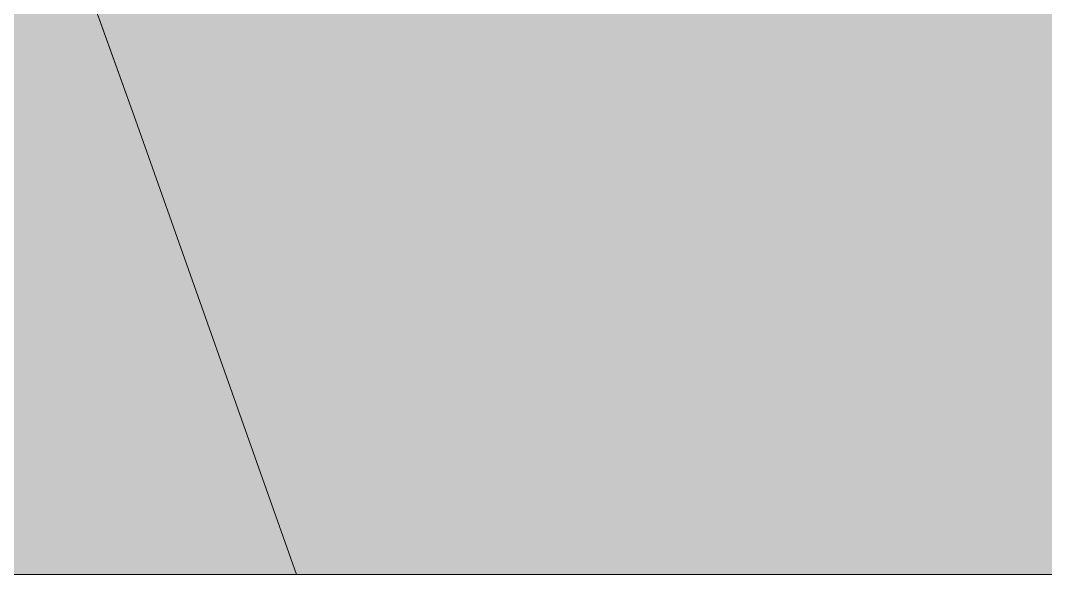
# Model space of a CAD drawing. Header units: metres. Extents: x -6 to 1255, y -2 to 532.
# Drawn here: x 1132.73 to 1145.9, y 0 to 7.12 of the extents above; entities that cross this region are included whole.
import ezdxf

# ---------------------------------------------------------------- set-up
doc = ezdxf.new("R2010")
doc.units = ezdxf.units.M
doc.header["$MEASUREMENT"] = 0
for name, color, linetype, lineweight, true_color in [('TPX_BUILDINGS', 7, 'CONTINUOUS', 0, 0x000000), ('TPX_BUILDINGS_HATCH', 7, 'CONTINUOUS', 0, 0xf0f0f0), ('TPX_CADASTRES', 7, 'CONTINUOUS', 0, 0x646464), ('TPX_FRAME_PROJECT', 7, 'CONTINUOUS', 0, 0x000000)]:
    doc.layers.add(name, color=color, linetype=linetype, lineweight=lineweight, true_color=true_color)

msp = doc.modelspace()

# ---------------------------------------------------------------- hatches: boundary and pattern name
at = {"layer": 'TPX_BUILDINGS_HATCH'}
for points in [[(1132.866, 9.56), (1099.676, 12.151), (1100.086, 7.341), (1100.306, 4.621), (1102.06, 4.685), (1102.43, 2.245), (1103.03, 2.275), (1103.302, 0), (1136.272, 0), (1134.206, 5.84), (1132.866, 9.56)], [(1163.055, 7.3), (1132.866, 9.56), (1134.206, 5.84), (1136.272, 0), (1173.305, 0), (1173.305, 2.12), (1171.645, 5.02), (1169.395, 6.62), (1166.955, 7.24), (1164.025, 6.62), (1163.085, 6.12), (1163.055, 7.3)]]:
    msp.add_hatch(color=256, dxfattribs=at).paths.add_polyline_path(points)

# ---------------------------------------------------------------- linework, layer by layer
at = {"layer": 'TPX_BUILDINGS', "elevation": 0.042}
for points in [[(1132.866, 9.56), (1099.676, 12.151), (1100.086, 7.341), (1100.306, 4.621), (1102.06, 4.685), (1102.43, 2.245), (1103.03, 2.275), (1103.302, 0), (1136.272, 0), (1134.206, 5.84)], [(1163.055, 7.3), (1132.866, 9.56), (1134.206, 5.84), (1136.272, 0), (1173.305, 0), (1173.305, 2.12), (1171.645, 5.02), (1169.395, 6.62), (1166.955, 7.24), (1164.025, 6.62), (1163.085, 6.12)]]:
    msp.add_lwpolyline(points, close=True, dxfattribs=at)
at = {"layer": 'TPX_CADASTRES', "elevation": 0.024}
for points in [[(1132.866, 9.561), (1099.676, 12.151), (1100.086, 7.341), (1100.306, 4.621), (1100.676, 0.181), (1100.691, 0), (1136.272, 0), (1134.206, 5.841)], [(1163.055, 7.3), (1132.866, 9.561), (1134.206, 5.841), (1136.272, 0), (1173.305, 0), (1173.305, 2.12), (1171.645, 5.02), (1169.395, 6.62), (1166.955, 7.24), (1164.025, 6.62), (1163.085, 6.12)]]:
    msp.add_lwpolyline(points, close=True, dxfattribs=at)
at = {"layer": 'TPX_FRAME_PROJECT', "elevation": 0}
msp.add_lwpolyline([(0, 0), (1250.887, 0), (1250.887, 529.644), (0, 529.644)], close=True, dxfattribs=at)

doc.saveas('drawing.dxf')
